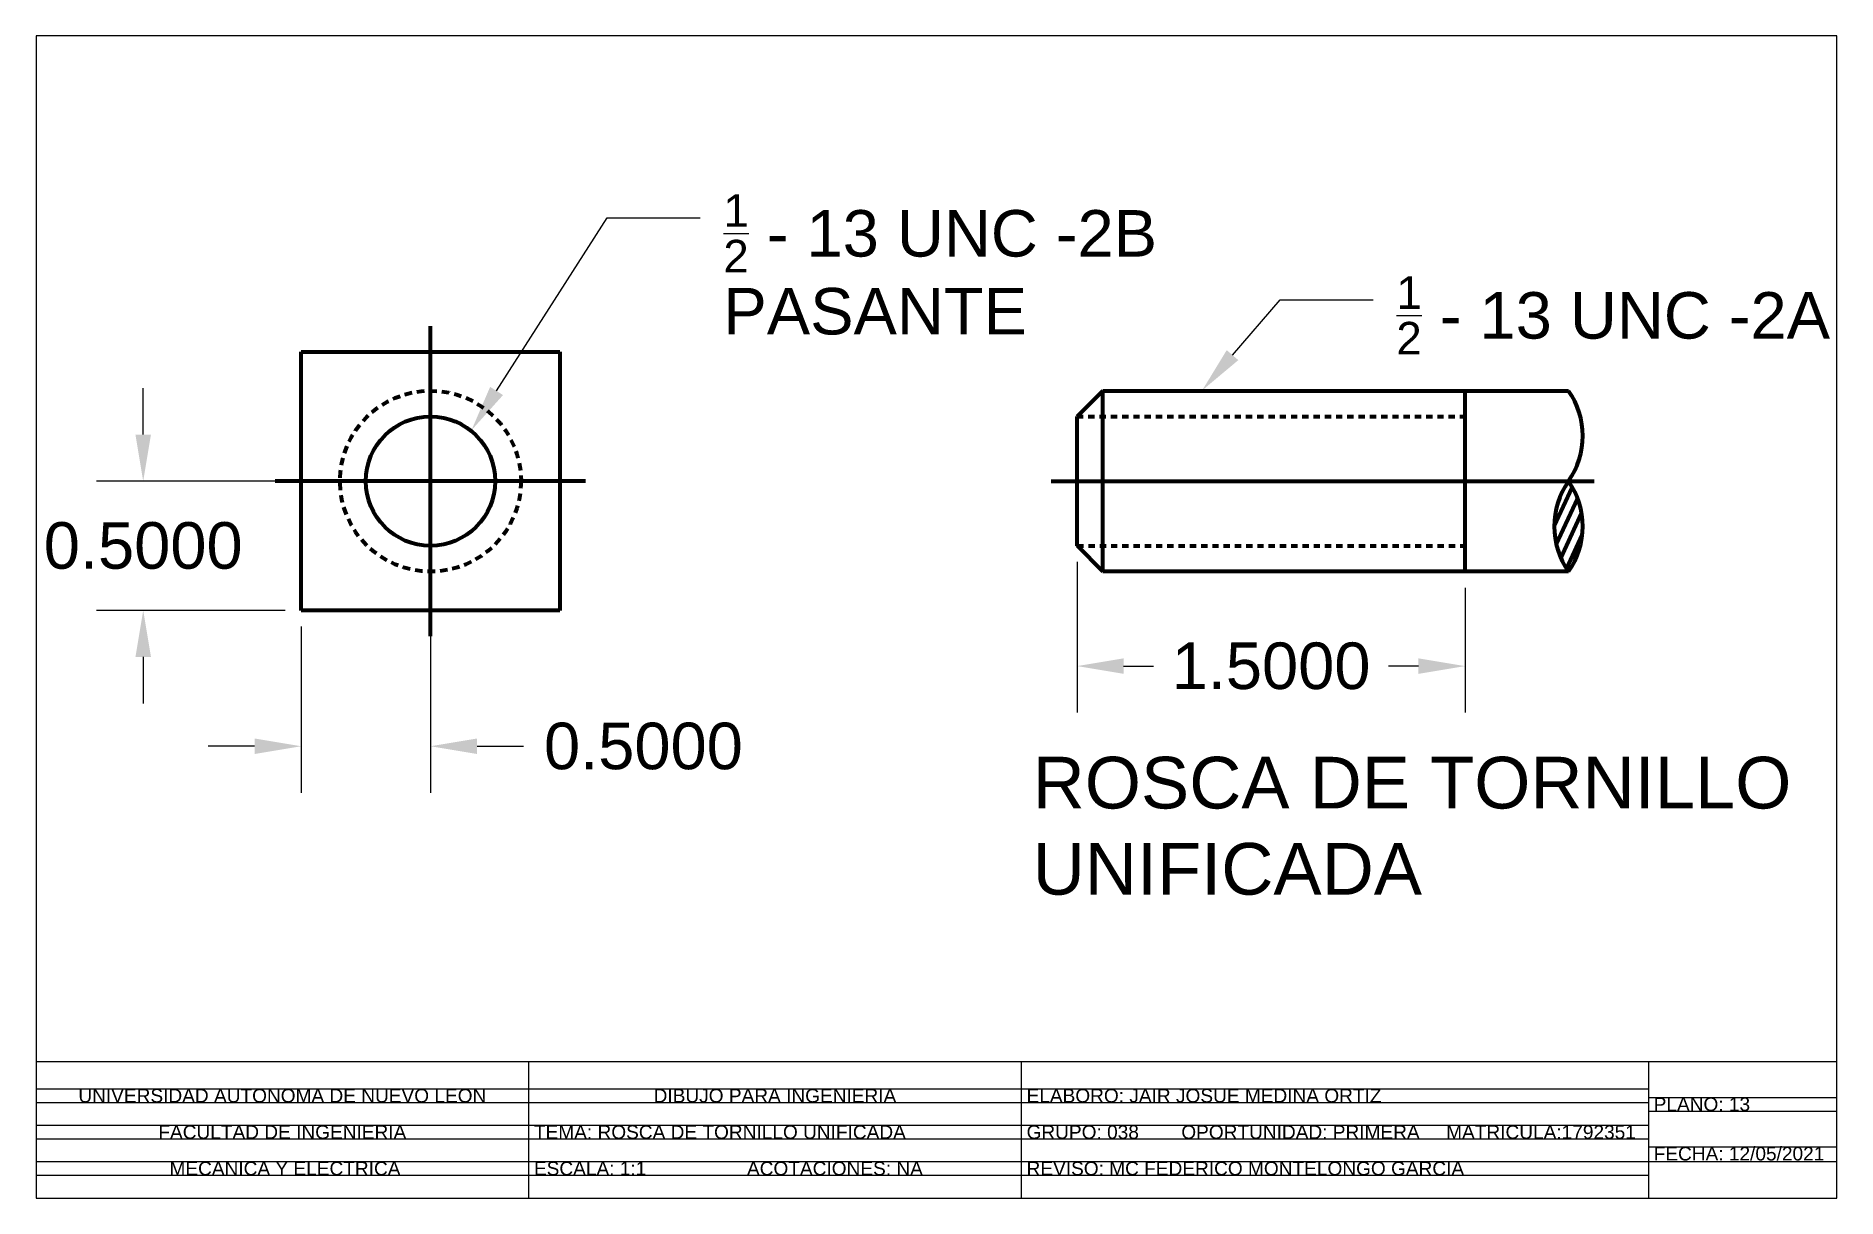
# Paper-space layout 'Plantilla en pulgadas' of a CAD drawing. Header units: inches. Extents: x 0.8 to 16.6, y 0.4 to 10.6.
# The model-space entities are those that its viewports show. They can reach past a viewport. Long polylines and large blocks are cut down to what shows.
import ezdxf
from ezdxf import colors
from ezdxf.entities.mleader import LeaderData, LeaderLine
from ezdxf.math import Vec2, Vec3

# ---------------------------------------------------------------- set-up
doc = ezdxf.new("R2010")
doc.units = ezdxf.units.IN
doc.header["$MEASUREMENT"] = 0
doc.linetypes.add('DASHED2', pattern=[0.375, 0.25, -0.125])
doc.styles.get("Standard").update_dxf_attribs({"font": 'arial.ttf'})
doc.dimstyles.get("Standard").update_dxf_attribs({"dimtxt": 0.18, "dimasz": 0.18, "dimexe": 0.18, "dimexo": 0.0625, "dimgap": 0.09, "dimtad": 0, "dimtih": 1, "dimtoh": 1, "dimdec": 4, "dimzin": 0, "dimdsep": 46, "dimtxsty": 'Standard', "dimcen": 0.09, "dimadec": 0, "dimazin": 0, "dimtfac": 1, "dimtdec": 4, "dimtofl": 0, "dimtmove": 0, "dimatfit": 3, "dimfxl": 1, "dimtolj": 1, "dimtzin": 0, "dimarcsym": 0})

# ---------------------------------------------------------------- blocks, each defined once
blk = doc.blocks.new('*D37')
at = {"color": 0, "lineweight": -2, "ltscale": 0.5, "transparency": 16777216}
for p, q in [((166.6136, 5.3924), (166.6136, 4.8087)), ((168.1136, 5.2917), (168.1136, 4.8087)), ((166.7936, 4.9887), (166.9087, 4.9887)), ((167.9336, 4.9887), (167.8184, 4.9887))]:
    blk.add_line(p, q, dxfattribs=at)
at = {"color": 0, "lineweight": 80, "ltscale": 0.5, "transparency": 16777216}
for points in [[(166.7936, 5.0187), (166.7936, 4.9587), (166.6136, 4.9887)], [(167.9336, 5.0187), (167.9336, 4.9587), (168.1136, 4.9887)]]:
    blk.add_solid(points, dxfattribs=at)
at = {"layer": 'Defpoints', "color": 0, "lineweight": 80, "ltscale": 0.5, "transparency": 16777216}
for p in [(166.6136, 5.4549), (168.1136, 5.3542), (168.1136, 4.9887)]:
    blk.add_point(p, dxfattribs=at)
at = {"color": 0, "lineweight": 80, "ltscale": 0.5, "transparency": 16777216, "insert": (167.3636, 4.9887), "char_height": 0.18, "attachment_point": 5}
blk.add_mtext('\\A1;1.5000', dxfattribs=at)
blk = doc.blocks.new('*D38')
at = {"color": 0, "lineweight": -2, "ltscale": 0.5, "transparency": 16777216}
for p, q in [((163.0028, 5.8842), (163.0028, 6.0642)), ((163.5511, 5.7042), (162.8228, 5.7042)), ((163.5511, 5.2042), (162.8228, 5.2042)), ((163.0028, 5.0242), (163.0028, 4.8442))]:
    blk.add_line(p, q, dxfattribs=at)
at = {"color": 0, "lineweight": 80, "ltscale": 0.5, "transparency": 16777216}
for points in [[(162.9728, 5.8842), (163.0328, 5.8842), (163.0028, 5.7042)], [(162.9728, 5.0242), (163.0328, 5.0242), (163.0028, 5.2042)]]:
    blk.add_solid(points, dxfattribs=at)
at = {"layer": 'Defpoints', "color": 0, "lineweight": 80, "ltscale": 0.5, "transparency": 16777216}
for p in [(163.6136, 5.7042), (163.0028, 5.2042), (163.6136, 5.2042)]:
    blk.add_point(p, dxfattribs=at)
at = {"color": 0, "lineweight": 80, "ltscale": 0.5, "transparency": 16777216, "insert": (163.0028, 5.4542), "char_height": 0.18, "attachment_point": 5}
blk.add_mtext('\\A1;0.5000', dxfattribs=at)
blk = doc.blocks.new('*D39')
at = {"color": 0, "lineweight": -2, "ltscale": 0.5, "transparency": 16777216}
for p, q in [((163.6136, 5.1417), (163.6136, 4.4985)), ((164.1136, 5.1417), (164.1136, 4.4985)), ((163.4336, 4.6785), (163.2536, 4.6785)), ((164.2936, 4.6785), (164.4736, 4.6785))]:
    blk.add_line(p, q, dxfattribs=at)
at = {"color": 0, "lineweight": 80, "ltscale": 0.5, "transparency": 16777216}
for points in [[(163.4336, 4.7085), (163.4336, 4.6485), (163.6136, 4.6785)], [(164.2936, 4.7085), (164.2936, 4.6485), (164.1136, 4.6785)]]:
    blk.add_solid(points, dxfattribs=at)
at = {"layer": 'Defpoints', "color": 0, "lineweight": 80, "ltscale": 0.5, "transparency": 16777216}
for p in [(163.6136, 5.2042), (164.1136, 5.2042), (164.1136, 4.6785)]:
    blk.add_point(p, dxfattribs=at)
at = {"color": 0, "lineweight": 80, "ltscale": 0.5, "transparency": 16777216, "insert": (164.9369, 4.6785), "char_height": 0.18, "attachment_point": 5}
blk.add_mtext('\\A1;0.5000', dxfattribs=at)

msp = doc.modelspace()

# ---------------------------------------------------------------- hatches: boundary and pattern name
at = {"lineweight": 80, "ltscale": 0.5}
h = msp.add_hatch(dxfattribs=at)
h.set_pattern_fill('ANSI31', color=256, scale=0.3, angle=20)
h.paths.add_polyline_path([(168.51358, 5.70423, 0.3152222), (168.51358, 5.35423, 0.3152222)])

# ---------------------------------------------------------------- linework, layer by layer
for p, q in [((164.11358, 5.10423), (164.11358, 6.30423)), ((163.61358, 5.20423), (163.61358, 6.20423)), ((163.61358, 6.20423), (164.61358, 6.20423)), ((164.61358, 6.20423), (164.61358, 5.20423)), ((166.71358, 6.05423), (166.61358, 5.95423)), ((166.71358, 6.05423), (168.11358, 6.05423)), ((166.71358, 5.35423), (166.71358, 6.05423)), ((168.11358, 6.05423), (168.11358, 5.35423)), ((168.11358, 6.05423), (168.51358, 6.05423)), ((166.61358, 5.45492), (166.61358, 5.95423)), ((164.71358, 5.70423), (163.51358, 5.70423)), ((166.51358, 5.70423), (168.61358, 5.70423)), ((166.61427, 5.45423), (166.61358, 5.45492)), ((166.71358, 5.35423), (166.61358, 5.45492)), ((168.11358, 5.35423), (166.71358, 5.35423)), ((168.51358, 5.35423), (168.11358, 5.35423)), ((164.61358, 5.20423), (163.61358, 5.20423))]:
    msp.add_line(p, q, dxfattribs=at)
at = {"linetype": 'DASHED2', "lineweight": 80, "ltscale": 0.5}
for p, q in [((166.61358, 5.95423), (168.11358, 5.95423)), ((166.61427, 5.45423), (168.11358, 5.45423))]:
    msp.add_line(p, q, dxfattribs=at)
at = {"linetype": 'DASHED2', "lineweight": 80, "ltscale": 0.6}
msp.add_circle((164.11358, 5.70423), 0.35, dxfattribs=at)
at = {"lineweight": 80, "ltscale": 0.5}
msp.add_circle((164.11358, 5.70423), 0.25, dxfattribs=at)
for centre, start, end in [((168.26358, 5.87923), 325.00798, 34.99202), ((168.76358, 5.52923), 145.00798, 214.99202), ((168.26358, 5.52923), 325.00798, 34.99202)]:
    msp.add_arc(centre, 0.30516, start, end, dxfattribs=at)

# ---------------------------------------------------------------- texts
at = {"lineweight": 80, "ltscale": 0.5, "insert": (166.44169, 4.63777), "char_height": 0.2, "attachment_point": 1}
msp.add_mtext_dynamic_manual_height_columns('ROSCA DE TORNILLO UNIFICADA', width=3.0867487, gutter_width=1, heights=[0], dxfattribs=at)

# ---------------------------------------------------------------- dimensions: what is measured, and where the dimension line sits
at = {"lineweight": 80, "ltscale": 0.5}
dim = msp.add_linear_dim(base=(163.00284, 5.20423), p1=(163.61358, 5.70423), p2=(163.61358, 5.20423), angle=90, dimstyle='Standard', dxfattribs=at)
dim.commit()
dim.dimension.update_dxf_attribs({"geometry": '*D38', "text_midpoint": (163.00284, 5.45423)})
for base, p1, p2, picture, middle in [((168.11358, 4.98871), (166.61358, 5.45492), (168.11358, 5.35423), '*D37', (167.36358, 4.98871)), ((164.11358, 4.67851), (163.61358, 5.20423), (164.11358, 5.20423), '*D39', (164.9369, 4.67851))]:
    dim = msp.add_linear_dim(base=base, p1=p1, p2=p2, dimstyle='Standard', dxfattribs=at)
    dim.commit()
    dim.dimension.update_dxf_attribs({"geometry": picture, "text_midpoint": middle})

# ---------------------------------------------------------------- leaders
ml = msp.add_multileader_mtext('Standard', dxfattribs=at)
ml.set_content('\\A1;{\\H0.7x;\\S1/2;} - 13 UNC -2B PASANTE', color=256)
ml.set_leader_properties()
ml.build(insert=Vec2(0, 0))
ml.multileader.update_dxf_attribs({"dogleg_length": 0.36, "arrow_head_size": 0.18})
ctx = ml.context
ctx.base_point, ctx.char_height, ctx.arrow_head_size, ctx.landing_gap_size, ctx.plane_origin = Vec3(165.15622, 6.72265), 0.18, 0.18, 0.09, Vec3(164.27228, 5.9014)
notes = []
notes.append((ctx, [(0, (1, 1, 0), (164.79622, 6.72265), (1, 0), 0.36, [(0, [(164.27228, 5.9014)], 0, [])])]))
ctx.mtext.insert, ctx.mtext.width, ctx.mtext.flow_direction = Vec3(165.24622, 6.81418), 2.3827506, 5
ml = msp.add_multileader_mtext('Standard', dxfattribs=at)
ml.set_content('\\A1;{\\H0.7x;\\S1/2;} - 13 UNC -2A', color=256)
ml.set_leader_properties()
ml.build(insert=Vec2(0, 0))
ml.multileader.update_dxf_attribs({"dogleg_length": 0.36, "arrow_head_size": 0.18})
ctx = ml.context
ctx.base_point, ctx.char_height, ctx.arrow_head_size, ctx.landing_gap_size, ctx.plane_origin = Vec3(167.75837, 6.40518), 0.18, 0.18, 0.09, Vec3(167.09732, 6.0553)
notes.append((ctx, [(0, (1, 1, 0), (167.39837, 6.40518), (1, 0), 0.36, [(0, [(167.09732, 6.0553)], 0, [])])]))
ctx.mtext.insert, ctx.mtext.width, ctx.mtext.flow_direction = Vec3(167.84837, 6.49677), 1.8971186, 5
for ctx, leaders in notes:
    for number, flags, end, landing, length, lines in leaders:
        leader = LeaderData()
        leader.index, (leader.has_last_leader_line, leader.has_dogleg_vector, leader.attachment_direction) = number, flags
        leader.last_leader_point, leader.dogleg_vector, leader.dogleg_length = Vec3(end), Vec3(landing), length
        for number, points, colour, breaks in lines:
            line = LeaderLine()
            line.index, line.vertices, line.color, line.breaks = number, Vec3.list(points), colors.encode_raw_color(colour), breaks
            leader.lines.append(line)
        ctx.leaders.append(leader)

psp = doc.layouts.new('Plantilla en pulgadas')

# ---------------------------------------------------------------- linework, layer by layer
for p, q in [((16.61, 10.61), (0.78, 10.61)), ((0.78, 10.61), (0.78, 0.39)), ((16.61, 0.39), (16.61, 10.61)), ((0.78, 1.59), (16.61, 1.59)), ((5.11, 1.59), (5.11, 0.39)), ((9.44, 1.59), (9.44, 0.39)), ((14.952, 1.59), (14.952, 0.39)), ((0.78, 1.35), (14.952, 1.35)), ((14.952, 1.275), (16.61, 1.275)), ((0.78, 1.23), (14.952, 1.23)), ((14.952, 1.155), (16.61, 1.155)), ((0.78, 1.03), (14.952, 1.03)), ((0.78, 0.91), (14.952, 0.91)), ((14.952, 0.84), (16.61, 0.84)), ((0.78, 0.71), (16.61, 0.71)), ((0.78, 0.59), (14.952, 0.59)), ((0.78, 0.39), (16.61, 0.39))]:
    psp.add_line(p, q)

# ---------------------------------------------------------------- texts
at = {"char_height": 0.12, "attachment_point": 1}
for s, width, insert in [('\\pxqc;UNIVERSIDAD AUTONOMA DE NUEVO LEON', 4.33, (0.78, 1.35)), ('\\pxqc;DIBUJO PARA INGENIERIA', 4.33, (5.11, 1.35)), (' ELABORO: JAIR JOSUE MEDINA ORTIZ', 5.512, (9.44, 1.35)), (' PLANO: 13', 1.658, (14.952, 1.275)), ('\\pxqc;FACULTAD DE INGENIERIA ', 4.33, (0.78, 1.03)), (' TEMA: ROSCA DE TORNILLO UNIFICADA', 4.33, (5.11, 1.03)), (' GRUPO: 038        OPORTUNIDAD: PRIMERA     MATRICULA:1792351', 5.512, (9.44, 1.03)), (' FECHA: 12/05/2021', 1.658, (14.952, 0.84)), ('\\pxqc; MECANICA Y ELECTRICA', 4.33, (0.78, 0.71)), (' ESCALA: 1:1                   ACOTACIONES: NA', 4.33, (5.11, 0.71)), (' REVISO: MC FEDERICO MONTELONGO GARCIA', 5.512, (9.44, 0.71))]:
    psp.add_mtext_dynamic_manual_height_columns(s, width=width, gutter_width=1, heights=[0], dxfattribs=dict(at, insert=insert))

# ---------------------------------------------------------------- viewports
at = {"layer": '0', "view_target_point": (81.28732, 8.96642)}
psp.add_viewport(center=(8.695, 6.1), size=(15.83, 9.02), view_center_point=(84.78279, -3.52386), view_height=3.9678428, dxfattribs=at)

doc.saveas('drawing.dxf')
